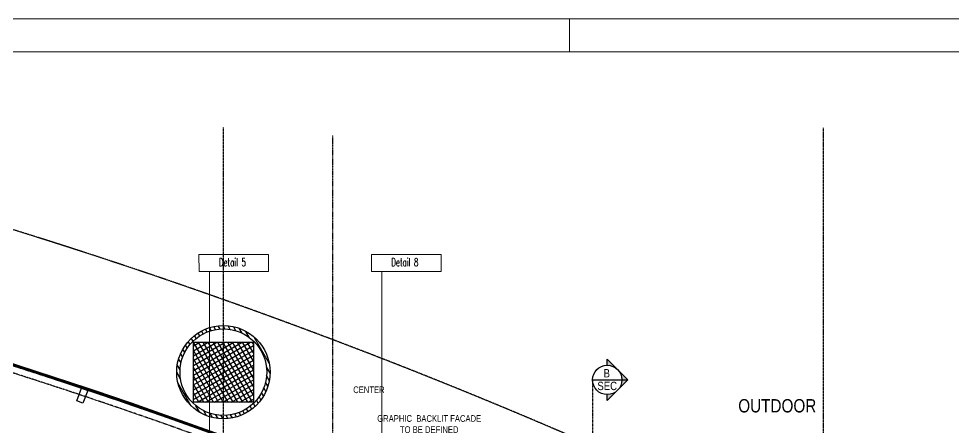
# Model space of a CAD drawing. Header units: millimetres. Extents: x 1734 to 22014, y 983 to 3953.
# Drawn here: x 3008 to 4409, y 3339 to 3953 of the extents above; entities that cross this region are included whole.
import ezdxf
from ezdxf.enums import TextEntityAlignment as Align

# ---------------------------------------------------------------- set-up
doc = ezdxf.new("R2010")
doc.units = ezdxf.units.MM
for name, pattern in [('DASH', [0.35, 0.25, -0.1]), ('DASHDOT', [25.4, 12.7, -6.35, 0, -6.35]), ('HIDDEN1', [0.375, 0.25, -0.125])]:
    doc.linetypes.add(name, pattern=pattern)
for name, color, linetype in [('ARCH PLAN_text', 3, 'Continuous'), ('LAY_sec', 3, 'Continuous'), ('SURVEY_axis', 8, 'Continuous'), ('SURVEY_leaseline', 30, 'Continuous'), ('SURVEY_proiections', 8, 'Continuous'), ('SURVEY_structures', 4, 'Continuous'), ('SURVEY_walls', 6, 'Continuous'), ('SURVEY_walls_patt', 8, 'Continuous'), ('SURVEY_window', 2, 'Continuous'), ('TEXT', 3, 'Continuous')]:
    doc.layers.add(name, color=color, linetype=linetype)
doc.layers.add('LD_text', color=7, linetype='Continuous', lineweight=9)
doc.styles.add('Detail 1-50', font='Arial Narrow.ttf', dxfattribs={"height": 0.125})
doc.styles.add('SIMPLEX', font='SIMPLEX.SHX', dxfattribs={"width": 0.65})
doc.styles.add('Standard 1-50', font='Arial Narrow.ttf', dxfattribs={"height": 0.125})

# ---------------------------------------------------------------- blocks, each defined once
blk = doc.blocks.new('a1')
at = {"layer": 'LD_text'}
blk.add_line((-4.547473508864641e-13, 0), (-4.547473508864641e-13, -49.99999999976717), dxfattribs=at)
for points in [[(-2100, 0), (2100, 0), (2100, -2970), (-2100, -2970)], [(-2050.000000000233, -49.99999999976717), (2050.000000000233, -49.99999999976717), (2050.000000000233, -2920.000000000233), (-2050.000000000233, -2920.000000000233)]]:
    blk.add_lwpolyline(points, close=True, dxfattribs=at)

msp = doc.modelspace()

# ---------------------------------------------------------------- hatches: boundary and pattern name
at = {"layer": 'LAY_sec'}
h = msp.add_hatch(color=144, dxfattribs=at)
edge = h.paths.add_edge_path()
edge.add_line((3905.730303337412, 3425.964619306197), (3890.161318684422, 3441.508322754094))
edge.add_line((3890.161318683698, 3441.508322753914), (3890.168723377221, 3432.395627390084))
edge.add_ellipse((3890.186599889337, 3410.395634653209), major_axis=(15.54370344789793, 15.56898465295095), ratio=0.9999999999999939, start_angle=1.8189894035458565e-12, end_angle=45.00000000000159, ccw=False)
edge = h.paths.add_edge_path()
edge.add_line((3921.299287989674, 3410.420915858117), (3905.730303336684, 3425.964619306014))
edge.add_ellipse((3890.186599889337, 3410.395634653209), major_axis=(15.56898465295112, -15.5437034478981), ratio=0.9999999999999942, start_angle=360.00000000000097, end_angle=449.9999999999994, ccw=False)
edge.add_line((3905.755584543051, 3394.851931205495), (3921.299287990947, 3410.420915858484))
edge = h.paths.add_edge_path()
edge.add_line((3900.43180446931, 3389.519492219455), (3899.879059344006, 3390.645793395257))
edge.add_ellipse((3890.186599889337, 3410.395634653209), major_axis=(15.54370344789812, 15.56898465295115), ratio=0.9999999999999996, start_angle=225, end_angle=251.0934646023295, ccw=False)
edge.add_line((3890.20447640145, 3388.395641916335), (3890.211881094972, 3379.282946552505))
edge.add_line((3890.211881094969, 3379.282946552506), (3900.431804470038, 3389.519492219822))
edge = h.paths.add_edge_path()
edge.add_ellipse((3890.186599889337, 3410.395634653209), major_axis=(15.54370344789878, 15.5689846529518), ratio=0.999999999999957, start_angle=251.093464602324, end_angle=269.9999999999949, ccw=False)
edge.add_line((3899.879059344192, 3390.645793395441), (3900.431804469496, 3389.519492219821))
edge.add_line((3900.43180446931, 3389.519492219455), (3905.755584542138, 3394.85193120531))
at = {"layer": 'SURVEY_walls_patt'}
h = msp.add_hatch(dxfattribs=at)
h.set_pattern_fill('ANSI31', color=144, scale=2, angle=-105.0254139354689, style=0)
h.set_pattern_definition([(299.974586064531, (20741.69048663433, 57719.27761822823), (5.500669066013499, 3.172560452726184), [])])
edge = h.paths.add_edge_path()
edge.add_arc((3314.675142111697, 3421.96608801786), 70, 0, 360)
edge = h.paths.add_edge_path(flags=17)
edge.add_arc((3314.675142111697, 3421.96608801786), 65, 0, 360)
h = msp.add_hatch(dxfattribs=at)
h.set_pattern_fill('ANSI37', color=144, scale=2, angle=-105.0254139354689, style=0)
h.set_pattern_definition([(299.974586064531, (20741.69048663433, 57719.27761822823), (5.500669066013499, 3.172560452726184), []), (29.97458606453107, (20741.69048663433, 57719.27761822823), (-3.172560452726184, 5.500669066013499), [])])
h.paths.add_polyline_path([(3359.701721029818, 3466.944345679405), (3359.661800922051, 3376.944354532821), (3269.661809775422, 3376.98427464059), (3269.701729883189, 3466.984265787186)])

# ---------------------------------------------------------------- linework, layer by layer
at = {"layer": 'LAY_sec', "color": 144}
msp.add_line((3868.324048375645, 3410.378493678538), (3921.256934696012, 3410.378493678536), dxfattribs=at)
msp.add_lwpolyline([(3890.168723377214, 3432.395627390449), (3890.161318683698, 3441.508322753914), (3921.299287989674, 3410.420915858117), (3890.211881094969, 3379.282946552506), (3890.20447640145, 3388.395641916335)], dxfattribs=at)
at = {"layer": 'LAY_sec', "color": 144, "linetype": 'DASHDOT', "ltscale": 0.05}
msp.add_lwpolyline([(3868.324048375645, 3410.378493596618), (3868.324048375642, 3260.378493596617)], dxfattribs=at)
at = {"layer": 'LAY_sec', "color": 144}
msp.add_circle((3890.324041321623, 3410.396111109713), 22, dxfattribs=at)
at = {"layer": 'LD_text'}
for p, q in [((3293.688641325674, 3572.967690072205), (3293.872492386245, 2401.852933789757)), ((3552.335367177271, 3573.013973043676), (3552.530370767237, 3137.810224656557))]:
    msp.add_line(p, q, dxfattribs=at)
at = {"layer": 'LD_text', "extrusion": (-4.512150108986299e-12, 1.017265279930244e-08, 1)}
for points, elevation in [([(3278.106131389484, 3598.666044672994), (3382.451197024164, 3598.712327644461), (3382.462598769585, 3573.00706637155), (3278.117533134902, 3572.960783400079)], 3.659318890615934e-05), ([(3536.752857241083, 3598.712327644464), (3641.097922875762, 3598.758610615932), (3641.109324621182, 3573.05334934302), (3536.764258986501, 3573.00706637155)], 3.659249267390638e-05)]:
    msp.add_lwpolyline(points, close=True, dxfattribs=dict(at, elevation=elevation))
at = {"layer": 'SURVEY_axis', "color": 144, "linetype": 'DASHDOT', "ltscale": 0.04}
for p, q in [((3313.663327856382, 1125.894521507247), (3314.844704978947, 3789.311964390438)), ((4213.622064751688, 1032.667156971501), (4214.844616444709, 3788.912763240565))]:
    msp.add_line(p, q, dxfattribs=at)
at = {"layer": 'SURVEY_leaseline', "color": 144, "linetype": 'DASHDOT', "ltscale": 0.02, "const_width": 3}
msp.add_lwpolyline([(2996.362690023154, 3434.781914512471), (3117.172881824248, 3395.235026668931), (3177.546206151921, 3374.688725269451), (3334.477363694921, 3318.80318072734)], dxfattribs=at)
at = {"layer": 'SURVEY_proiections', "color": 144, "linetype": 'DASH'}
msp.add_lwpolyline([(4512.56136997525, 1032.667156971493, 0.01641728512103077), (4609.502662207586, 2943.229507537124, 0.0646110650992368), (2608.916155865241, 3746.913604447674, 0.0071075090955457), (2376.457822321296, 3803.348738563946)], format="xyb", dxfattribs=at)
at = {"layer": 'SURVEY_structures', "color": 144}
msp.add_lwpolyline([(3359.701721029818, 3466.944345679405), (3359.661800922051, 3376.944354532821), (3269.661809775422, 3376.98427464059), (3269.701729883189, 3466.984265787186)], close=True, dxfattribs=at)
at = {"layer": 'SURVEY_walls', "color": 144}
for radius in [70, 65]:
    msp.add_circle((3314.675142111697, 3421.96608801786), radius, dxfattribs=at)
at = {"layer": 'SURVEY_window', "color": 144}
msp.add_lwpolyline([(2330.052457056172, 3616.56283426337, -0.06793179091565742), (4407.604071670692, 2833.942840076243, -0.01470641588341894), (4320.09843912322, 1134.203648562926), (4317.592297058498, 1134.300558881415, 0.01469753776655548), (4405.071013918325, 2832.471571886984, 0.06814370098383657), (2329.518819259338, 3614.120348648604, 1.157019953537566)], format="xyb", dxfattribs=at)
msp.add_lwpolyline([(3101.916751074103, 3397.858454431473), (3111.251708238131, 3394.272568941647), (3104.07993725843, 3375.602654613647), (3094.744980094481, 3379.188540103488), (3101.916751074103, 3397.858454431473)], dxfattribs=at)
at = {"layer": 'SURVEY_window', "color": 144, "linetype": 'HIDDEN1', "ltscale": 0.3}
for radius, start in [(8164.476119507715, 61.60994715289323), (8174.476119507714, 61.56708729832259)]:
    msp.add_arc((512.9623462601267, -4355.960103191676), radius, start, 77.16036684802049, dxfattribs=at)
at = {"layer": 'TEXT', "color": 144, "linetype": 'DASHDOT', "ltscale": 0.01}
msp.add_lwpolyline([(3478.831181513709, 1234.325374612066), (3478.831181513335, 3777.711522083827)], dxfattribs=at)

# ---------------------------------------------------------------- block references
msp.add_blockref('a1', (3833.729458497748, 3952.667156971734))

# ---------------------------------------------------------------- texts
at = {"layer": 'ARCH PLAN_text', "color": 144, "insert": (3532.984426799623, 3400.557335956024), "char_height": 10, "width": 131.2020389772588, "attachment_point": 2, "style": 'Detail 1-50'}
msp.add_mtext('CENTER', dxfattribs=at)
at = {"layer": 'LAY_sec', "color": 144, "style": 'Standard 1-50'}
for tag, text, p in [('B', 'N', (3889.654548346938, 3426.560512742526)), ('SEC', 'SHEET', (3890.332706951529, 3407.584862438509))]:
    msp.add_attdef(tag, text=text, height=12.5, rotation=0.04588202572221669, dxfattribs=at).set_placement(p, align=Align.TOP_CENTER)
at = {"layer": 'LD_text', "extrusion": (-4.512150108986299e-12, 1.017265279930244e-08, 1), "char_height": 12, "width": 84.34507589923682, "attachment_point": 1, "style": 'SIMPLEX'}
for s, insert, text_direction in [('\\pi19.701,t21.321;Detail 5', (3288.108688647228, 3592.902918999501, -3.084815843676404e-06), (0.9999999016286628, 0.0004435568336146889, 4.1359030627651384e-25)), ('\\pi19.701,t21.321;Detail 8', (3546.755414498824, 3592.949201970971, -3.084815843676418e-06), (0.999999901628663, 0.000443556833614689, 4.1359030627651384e-25))]:
    msp.add_mtext(s, dxfattribs=dict(at, insert=insert, text_direction=text_direction))
at = {"layer": 'TEXT', "color": 144, "insert": (4203.964825361309, 3361.246050466289), "char_height": 20, "attachment_point": 9, "style": 'Detail 1-50'}
msp.add_mtext('OUTDOOR', dxfattribs=at)
at = {"layer": 'TEXT', "color": 144, "insert": (3623.366818477523, 3357.456848169181), "char_height": 10, "width": 160.5026251952453, "attachment_point": 2, "style": 'Detail 1-50'}
msp.add_mtext('GRAPHIC  BACKLIT FACADE TO BE DEFINED', dxfattribs=at)

doc.saveas('drawing.dxf')
